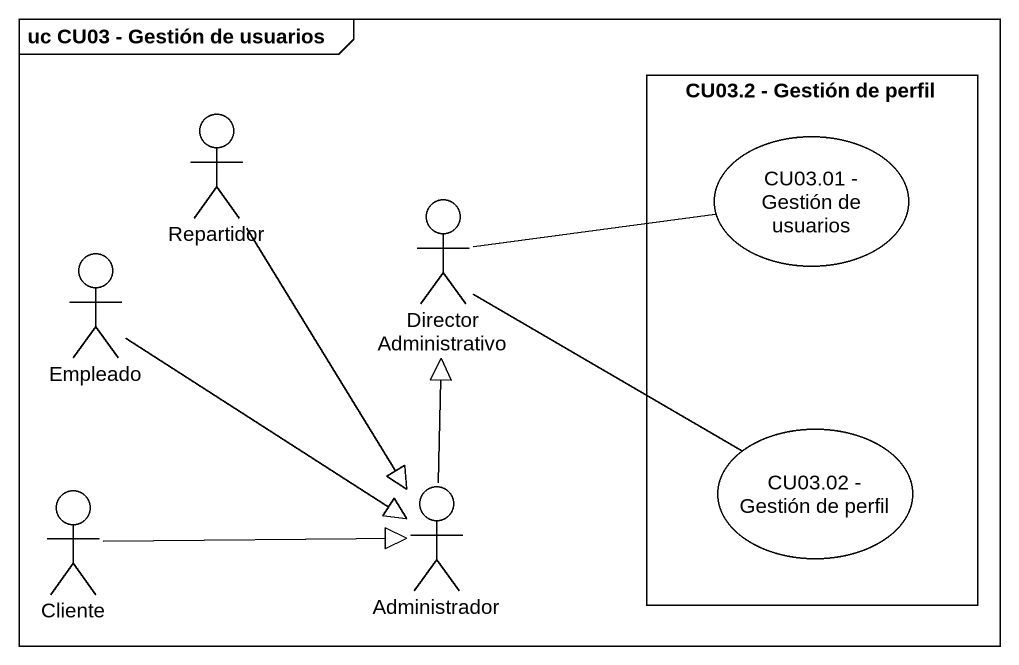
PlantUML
@startuml
mainframe uc CU03 - Gestión de usuarios
actor Repartidor
rectangle "CU03.2 - Gestión de perfil" as CU03_2_Gestión_de_perfil {
  usecase "CU03.01 - Gestión de usuarios" as CU03_01_Gestión_de_usuarios
  usecase "CU03.02 - Gestión de perfil" as CU03_02_Gestión_de_perfil
}
actor "Director Administrativo" as Director_Administrativo
actor Empleado
actor Cliente
actor Administrador
Repartidor --|> Administrador
Director_Administrativo -right- CU03_01_Gestión_de_usuarios
Director_Administrativo -right- CU03_02_Gestión_de_perfil
Empleado --|> Administrador
Cliente -right-|> Administrador
Administrador -up-|> Director_Administrativo
@enduml
